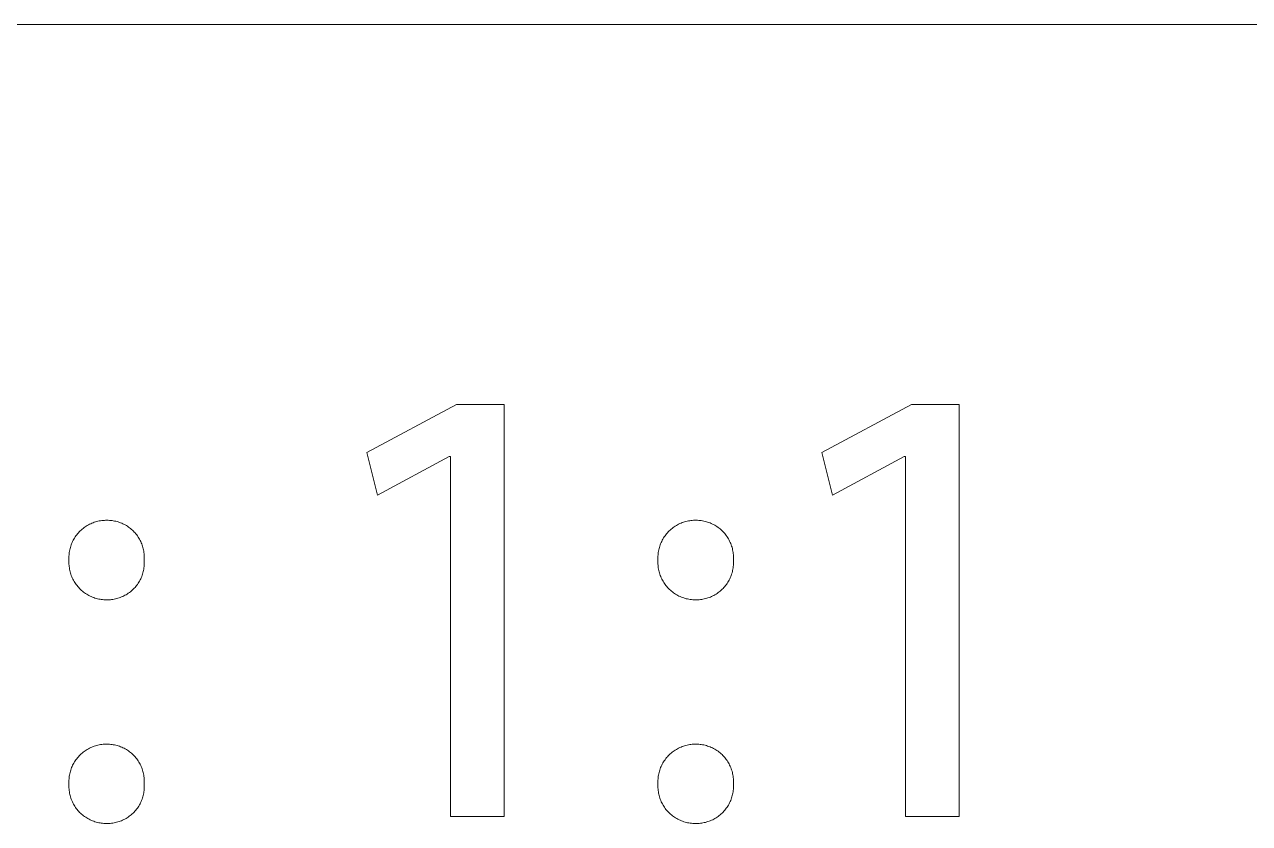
# Model space of a CAD drawing. Header units: millimetres. Extents: x 1422 to 6060, y -58 to 3182.
# Drawn here: x 5777 to 5866.8, y 142.8 to 201.3 of the extents above; entities that cross this region are included whole.
import ezdxf

# ---------------------------------------------------------------- set-up
doc = ezdxf.new("R2010")
doc.units = ezdxf.units.MM
doc.header["$MEASUREMENT"] = 0
doc.layers.add('Domyślny', color=7, linetype='Continuous', true_color=0x000000)

msp = doc.modelspace()

# ---------------------------------------------------------------- linework, layer by layer
at = {"layer": 'Domyślny', "color": 18, "lineweight": 15, "true_color": 0x000000}
for p, q in [((4307.174, 201.315), (6059.729, 201.315)), ((5802.053, 169.969), (5808.631, 173.49)), ((5808.631, 173.49), (5812.122, 173.49)), ((5812.122, 173.49), (5812.122, 143.315)), ((5835.413, 169.969), (5841.991, 173.49)), ((5841.991, 173.49), (5845.481, 173.49)), ((5845.481, 173.49), (5845.481, 143.315)), ((5802.84, 166.834), (5802.053, 169.969)), ((5836.2, 166.834), (5835.413, 169.969)), ((5808.091, 169.676), (5802.84, 166.834)), ((5808.184, 169.676), (5808.091, 169.676)), ((5808.184, 143.315), (5808.184, 169.676)), ((5841.451, 169.676), (5836.2, 166.834)), ((5841.543, 169.676), (5841.451, 169.676)), ((5841.543, 143.315), (5841.543, 169.676)), ((5781.109, 164.284), (5781.179, 164.346)), ((5781.179, 164.346), (5781.252, 164.406)), ((5781.252, 164.406), (5781.327, 164.464)), ((5781.327, 164.464), (5781.404, 164.519)), ((5781.404, 164.519), (5781.482, 164.571)), ((5781.482, 164.571), (5781.563, 164.62)), ((5781.563, 164.62), (5781.645, 164.667)), ((5781.645, 164.667), (5781.728, 164.711)), ((5781.728, 164.711), (5781.813, 164.751)), ((5781.813, 164.751), (5781.9, 164.789)), ((5781.9, 164.789), (5781.988, 164.824)), ((5781.988, 164.824), (5782.076, 164.856)), ((5782.076, 164.856), (5782.166, 164.885)), ((5782.166, 164.885), (5782.257, 164.911)), ((5782.257, 164.911), (5782.349, 164.933)), ((5782.349, 164.933), (5782.441, 164.953)), ((5782.441, 164.953), (5782.534, 164.969)), ((5782.534, 164.969), (5782.627, 164.982)), ((5782.627, 164.982), (5782.721, 164.992)), ((5782.721, 164.992), (5782.815, 164.998)), ((5782.815, 164.998), (5782.91, 165.001)), ((5782.91, 165.001), (5783.004, 165.001)), ((5783.004, 165.001), (5783.098, 165)), ((5783.098, 165), (5783.191, 164.996)), ((5783.191, 164.996), (5783.284, 164.989)), ((5783.284, 164.989), (5783.377, 164.978)), ((5783.377, 164.978), (5783.47, 164.965)), ((5783.47, 164.965), (5783.562, 164.948)), ((5783.562, 164.948), (5783.653, 164.928)), ((5783.653, 164.928), (5783.744, 164.904)), ((5783.744, 164.904), (5783.834, 164.878)), ((5783.834, 164.878), (5783.923, 164.849)), ((5783.923, 164.849), (5784.01, 164.816)), ((5784.01, 164.816), (5784.097, 164.781)), ((5784.097, 164.781), (5784.182, 164.742)), ((5784.182, 164.742), (5784.266, 164.701)), ((5784.266, 164.701), (5784.349, 164.657)), ((5784.349, 164.657), (5784.43, 164.61)), ((5784.43, 164.61), (5784.509, 164.56)), ((5784.509, 164.56), (5784.586, 164.508)), ((5784.586, 164.508), (5784.662, 164.453)), ((5784.662, 164.453), (5784.736, 164.395)), ((5784.736, 164.395), (5784.808, 164.335)), ((5784.808, 164.335), (5784.877, 164.273)), ((5824.293, 164.288), (5824.364, 164.351)), ((5824.364, 164.351), (5824.437, 164.411)), ((5824.437, 164.411), (5824.512, 164.468)), ((5824.512, 164.468), (5824.589, 164.523)), ((5824.589, 164.523), (5824.668, 164.575)), ((5824.668, 164.575), (5824.749, 164.624)), ((5824.749, 164.624), (5824.832, 164.671)), ((5824.832, 164.671), (5824.916, 164.715)), ((5824.916, 164.715), (5825.001, 164.755)), ((5825.001, 164.755), (5825.088, 164.793)), ((5825.088, 164.793), (5825.176, 164.828)), ((5825.176, 164.828), (5825.265, 164.859)), ((5825.265, 164.859), (5825.355, 164.888)), ((5825.355, 164.888), (5825.447, 164.913)), ((5825.447, 164.913), (5825.539, 164.936)), ((5825.539, 164.936), (5825.631, 164.955)), ((5825.631, 164.955), (5825.725, 164.971)), ((5825.725, 164.971), (5825.818, 164.983)), ((5825.818, 164.983), (5825.913, 164.993)), ((5825.913, 164.993), (5826.007, 164.999)), ((5826.007, 164.999), (5826.102, 165.002)), ((5826.102, 165.002), (5826.196, 165.001)), ((5826.196, 165.001), (5826.292, 165)), ((5826.292, 165), (5826.387, 164.995)), ((5826.387, 164.995), (5826.482, 164.987)), ((5826.482, 164.987), (5826.577, 164.975)), ((5826.577, 164.975), (5826.671, 164.96)), ((5826.671, 164.96), (5826.764, 164.942)), ((5826.764, 164.942), (5826.857, 164.921)), ((5826.857, 164.921), (5826.949, 164.896)), ((5826.949, 164.896), (5827.041, 164.868)), ((5827.041, 164.868), (5827.131, 164.837)), ((5827.131, 164.837), (5827.22, 164.803)), ((5827.22, 164.803), (5827.308, 164.766)), ((5827.308, 164.766), (5827.394, 164.726)), ((5827.394, 164.726), (5827.479, 164.683)), ((5827.479, 164.683), (5827.563, 164.637)), ((5827.563, 164.637), (5827.645, 164.588)), ((5827.645, 164.588), (5827.725, 164.536)), ((5827.725, 164.536), (5827.803, 164.481)), ((5827.803, 164.481), (5827.879, 164.424)), ((5827.879, 164.424), (5827.953, 164.364)), ((5827.953, 164.364), (5828.026, 164.302)), ((5780.453, 163.371), (5780.492, 163.456)), ((5780.492, 163.456), (5780.535, 163.541)), ((5780.535, 163.541), (5780.58, 163.623)), ((5780.58, 163.623), (5780.628, 163.704)), ((5780.628, 163.704), (5780.68, 163.784)), ((5780.68, 163.784), (5780.733, 163.861)), ((5780.733, 163.861), (5780.79, 163.937)), ((5780.79, 163.937), (5780.849, 164.011)), ((5780.849, 164.011), (5780.91, 164.082)), ((5780.91, 164.082), (5780.974, 164.152)), ((5780.974, 164.152), (5781.04, 164.219)), ((5781.04, 164.219), (5781.109, 164.284)), ((5784.877, 164.273), (5784.945, 164.208)), ((5784.945, 164.208), (5785.01, 164.14)), ((5785.01, 164.14), (5785.072, 164.071)), ((5785.072, 164.071), (5785.133, 164)), ((5785.133, 164), (5785.191, 163.926)), ((5785.191, 163.926), (5785.246, 163.851)), ((5785.246, 163.851), (5785.299, 163.773)), ((5785.299, 163.773), (5785.349, 163.694)), ((5785.349, 163.694), (5785.396, 163.613)), ((5785.396, 163.613), (5785.44, 163.531)), ((5785.44, 163.531), (5785.482, 163.447)), ((5785.482, 163.447), (5785.52, 163.362)), ((5823.632, 163.374), (5823.672, 163.46)), ((5823.672, 163.46), (5823.715, 163.545)), ((5823.715, 163.545), (5823.761, 163.627)), ((5823.761, 163.627), (5823.809, 163.709)), ((5823.809, 163.709), (5823.861, 163.788)), ((5823.861, 163.788), (5823.915, 163.866)), ((5823.915, 163.866), (5823.972, 163.942)), ((5823.972, 163.942), (5824.031, 164.015)), ((5824.031, 164.015), (5824.093, 164.087)), ((5824.093, 164.087), (5824.157, 164.156)), ((5824.157, 164.156), (5824.224, 164.224)), ((5824.224, 164.224), (5824.293, 164.288)), ((5828.026, 164.302), (5828.095, 164.237)), ((5828.095, 164.237), (5828.163, 164.169)), ((5828.163, 164.169), (5828.228, 164.1)), ((5828.228, 164.1), (5828.291, 164.028)), ((5828.291, 164.028), (5828.351, 163.954)), ((5828.351, 163.954), (5828.409, 163.878)), ((5828.409, 163.878), (5828.464, 163.8)), ((5828.464, 163.8), (5828.516, 163.72)), ((5828.516, 163.72), (5828.565, 163.638)), ((5828.565, 163.638), (5828.612, 163.555)), ((5828.612, 163.555), (5828.655, 163.47)), ((5828.655, 163.47), (5828.696, 163.384)), ((5780.225, 162.46), (5780.234, 162.554)), ((5780.234, 162.554), (5780.245, 162.647)), ((5780.245, 162.647), (5780.26, 162.741)), ((5780.26, 162.741), (5780.278, 162.833)), ((5780.278, 162.833), (5780.3, 162.925)), ((5780.3, 162.925), (5780.324, 163.016)), ((5780.324, 163.016), (5780.352, 163.107)), ((5780.352, 163.107), (5780.382, 163.196)), ((5780.382, 163.196), (5780.416, 163.284)), ((5780.416, 163.284), (5780.453, 163.371)), ((5785.52, 163.362), (5785.556, 163.275)), ((5785.556, 163.275), (5785.589, 163.188)), ((5785.589, 163.188), (5785.619, 163.099)), ((5785.619, 163.099), (5785.645, 163.009)), ((5785.645, 163.009), (5785.669, 162.919)), ((5785.669, 162.919), (5785.689, 162.827)), ((5785.689, 162.827), (5785.706, 162.735)), ((5785.706, 162.735), (5785.72, 162.643)), ((5785.72, 162.643), (5785.731, 162.55)), ((5785.731, 162.55), (5785.739, 162.457)), ((5823.403, 162.461), (5823.411, 162.555)), ((5823.411, 162.555), (5823.423, 162.649)), ((5823.423, 162.649), (5823.438, 162.743)), ((5823.438, 162.743), (5823.457, 162.835)), ((5823.457, 162.835), (5823.478, 162.928)), ((5823.478, 162.928), (5823.503, 163.019)), ((5823.503, 163.019), (5823.53, 163.109)), ((5823.53, 163.109), (5823.561, 163.199)), ((5823.561, 163.199), (5823.595, 163.287)), ((5823.595, 163.287), (5823.632, 163.374)), ((5828.696, 163.384), (5828.733, 163.296)), ((5828.733, 163.296), (5828.768, 163.207)), ((5828.768, 163.207), (5828.799, 163.117)), ((5828.799, 163.117), (5828.827, 163.026)), ((5828.827, 163.026), (5828.852, 162.934)), ((5828.852, 162.934), (5828.874, 162.841)), ((5828.874, 162.841), (5828.892, 162.748)), ((5828.892, 162.748), (5828.908, 162.653)), ((5828.908, 162.653), (5828.92, 162.559)), ((5828.92, 162.559), (5828.928, 162.464)), ((5780.218, 162.271), (5780.22, 162.366)), ((5780.22, 162.177), (5780.218, 162.271)), ((5780.219, 161.892), (5780.22, 161.987)), ((5780.222, 161.797), (5780.219, 161.892)), ((5780.22, 162.366), (5780.225, 162.46)), ((5780.224, 162.083), (5780.22, 162.177)), ((5780.22, 161.987), (5780.224, 162.083)), ((5780.228, 161.701), (5780.222, 161.797)), ((5780.237, 161.607), (5780.228, 161.701)), ((5785.739, 161.707), (5785.731, 161.613)), ((5785.743, 162.176), (5785.737, 162.083)), ((5785.737, 162.083), (5785.743, 161.989)), ((5785.739, 162.457), (5785.743, 162.363)), ((5785.743, 161.801), (5785.739, 161.707)), ((5785.743, 162.363), (5785.745, 162.27)), ((5785.745, 162.27), (5785.743, 162.176)), ((5785.743, 161.989), (5785.745, 161.895)), ((5785.745, 161.895), (5785.743, 161.801)), ((5823.395, 162.272), (5823.397, 162.366)), ((5823.397, 162.177), (5823.395, 162.272)), ((5823.396, 161.893), (5823.397, 161.988)), ((5823.398, 161.798), (5823.396, 161.893)), ((5823.397, 162.366), (5823.403, 162.461)), ((5823.401, 162.083), (5823.397, 162.177)), ((5823.397, 161.988), (5823.401, 162.083)), ((5823.404, 161.703), (5823.398, 161.798)), ((5823.413, 161.608), (5823.404, 161.703)), ((5828.928, 161.705), (5828.919, 161.611)), ((5828.928, 162.464), (5828.934, 162.369)), ((5828.933, 161.799), (5828.928, 161.705)), ((5828.934, 162.178), (5828.93, 162.083)), ((5828.93, 162.083), (5828.934, 161.988)), ((5828.935, 161.894), (5828.933, 161.799)), ((5828.934, 162.369), (5828.936, 162.273)), ((5828.936, 162.273), (5828.934, 162.178)), ((5828.934, 161.988), (5828.935, 161.894)), ((5780.249, 161.512), (5780.237, 161.607)), ((5780.265, 161.418), (5780.249, 161.512)), ((5780.284, 161.324), (5780.265, 161.418)), ((5780.306, 161.232), (5780.284, 161.324)), ((5780.331, 161.14), (5780.306, 161.232)), ((5780.36, 161.049), (5780.331, 161.14)), ((5780.392, 160.959), (5780.36, 161.049)), ((5780.427, 160.87), (5780.392, 160.959)), ((5780.465, 160.783), (5780.427, 160.87)), ((5780.506, 160.696), (5780.465, 160.783)), ((5785.517, 160.797), (5785.478, 160.712)), ((5785.554, 160.884), (5785.517, 160.797)), ((5785.587, 160.972), (5785.554, 160.884)), ((5785.617, 161.061), (5785.587, 160.972)), ((5785.644, 161.151), (5785.617, 161.061)), ((5785.668, 161.242), (5785.644, 161.151)), ((5785.688, 161.334), (5785.668, 161.242)), ((5785.706, 161.427), (5785.688, 161.334)), ((5785.72, 161.52), (5785.706, 161.427)), ((5785.731, 161.613), (5785.72, 161.52)), ((5823.425, 161.514), (5823.413, 161.608)), ((5823.441, 161.42), (5823.425, 161.514)), ((5823.459, 161.327), (5823.441, 161.42)), ((5823.481, 161.234), (5823.459, 161.327)), ((5823.506, 161.142), (5823.481, 161.234)), ((5823.535, 161.052), (5823.506, 161.142)), ((5823.566, 160.962), (5823.535, 161.052)), ((5823.601, 160.873), (5823.566, 160.962)), ((5823.639, 160.786), (5823.601, 160.873)), ((5823.679, 160.7), (5823.639, 160.786)), ((5828.698, 160.794), (5828.658, 160.708)), ((5828.735, 160.881), (5828.698, 160.794)), ((5828.769, 160.969), (5828.735, 160.881)), ((5828.8, 161.058), (5828.769, 160.969)), ((5828.828, 161.148), (5828.8, 161.058)), ((5828.852, 161.239), (5828.828, 161.148)), ((5828.874, 161.331), (5828.852, 161.239)), ((5828.892, 161.424), (5828.874, 161.331)), ((5828.907, 161.517), (5828.892, 161.424)), ((5828.919, 161.611), (5828.907, 161.517)), ((5780.55, 160.612), (5780.506, 160.696)), ((5780.597, 160.529), (5780.55, 160.612)), ((5780.646, 160.447), (5780.597, 160.529)), ((5780.699, 160.368), (5780.646, 160.447)), ((5780.754, 160.29), (5780.699, 160.368)), ((5780.812, 160.214), (5780.754, 160.29)), ((5780.873, 160.141), (5780.812, 160.214)), ((5780.936, 160.069), (5780.873, 160.141)), ((5781.002, 160), (5780.936, 160.069)), ((5781.069, 159.933), (5781.002, 160)), ((5781.14, 159.869), (5781.069, 159.933)), ((5781.212, 159.806), (5781.14, 159.869)), ((5784.865, 159.886), (5784.794, 159.824)), ((5784.933, 159.951), (5784.865, 159.886)), ((5784.999, 160.018), (5784.933, 159.951)), ((5785.063, 160.087), (5784.999, 160.018)), ((5785.124, 160.159), (5785.063, 160.087)), ((5785.183, 160.232), (5785.124, 160.159)), ((5785.239, 160.308), (5785.183, 160.232)), ((5785.292, 160.385), (5785.239, 160.308)), ((5785.343, 160.464), (5785.292, 160.385)), ((5785.391, 160.545), (5785.343, 160.464)), ((5785.436, 160.628), (5785.391, 160.545)), ((5785.478, 160.712), (5785.436, 160.628)), ((5823.723, 160.616), (5823.679, 160.7)), ((5823.77, 160.533), (5823.723, 160.616)), ((5823.819, 160.452), (5823.77, 160.533)), ((5823.871, 160.372), (5823.819, 160.452)), ((5823.926, 160.295), (5823.871, 160.372)), ((5823.984, 160.219), (5823.926, 160.295)), ((5824.044, 160.145), (5823.984, 160.219)), ((5824.107, 160.074), (5824.044, 160.145)), ((5824.172, 160.005), (5824.107, 160.074)), ((5824.239, 159.938), (5824.172, 160.005)), ((5824.309, 159.873), (5824.239, 159.938)), ((5824.381, 159.811), (5824.309, 159.873)), ((5828.037, 159.883), (5827.966, 159.821)), ((5828.106, 159.948), (5828.037, 159.883)), ((5828.172, 160.015), (5828.106, 159.948)), ((5828.237, 160.084), (5828.172, 160.015)), ((5828.299, 160.155), (5828.237, 160.084)), ((5828.358, 160.229), (5828.299, 160.155)), ((5828.415, 160.304), (5828.358, 160.229)), ((5828.469, 160.381), (5828.415, 160.304)), ((5828.52, 160.461), (5828.469, 160.381)), ((5828.569, 160.542), (5828.52, 160.461)), ((5828.615, 160.624), (5828.569, 160.542)), ((5828.658, 160.708), (5828.615, 160.624)), ((5781.287, 159.747), (5781.212, 159.806)), ((5781.363, 159.69), (5781.287, 159.747)), ((5781.442, 159.636), (5781.363, 159.69)), ((5781.522, 159.585), (5781.442, 159.636)), ((5781.604, 159.536), (5781.522, 159.585)), ((5781.688, 159.491), (5781.604, 159.536)), ((5781.773, 159.448), (5781.688, 159.491)), ((5781.86, 159.408), (5781.773, 159.448)), ((5781.948, 159.371), (5781.86, 159.408)), ((5782.037, 159.338), (5781.948, 159.371)), ((5782.128, 159.307), (5782.037, 159.338)), ((5782.219, 159.28), (5782.128, 159.307)), ((5782.311, 159.256), (5782.219, 159.28)), ((5782.405, 159.235), (5782.311, 159.256)), ((5782.498, 159.218), (5782.405, 159.235)), ((5782.593, 159.203), (5782.498, 159.218)), ((5782.687, 159.192), (5782.593, 159.203)), ((5782.782, 159.185), (5782.687, 159.192)), ((5782.878, 159.18), (5782.782, 159.185)), ((5782.973, 159.179), (5782.878, 159.18)), ((5783.067, 159.179), (5782.973, 159.179)), ((5783.161, 159.181), (5783.067, 159.179)), ((5783.255, 159.187), (5783.161, 159.181)), ((5783.349, 159.196), (5783.255, 159.187)), ((5783.442, 159.209), (5783.349, 159.196)), ((5783.535, 159.224), (5783.442, 159.209)), ((5783.627, 159.243), (5783.535, 159.224)), ((5783.718, 159.265), (5783.627, 159.243)), ((5783.809, 159.29), (5783.718, 159.265)), ((5783.899, 159.318), (5783.809, 159.29)), ((5783.987, 159.35), (5783.899, 159.318)), ((5784.075, 159.384), (5783.987, 159.35)), ((5784.161, 159.422), (5784.075, 159.384)), ((5784.246, 159.462), (5784.161, 159.422)), ((5784.329, 159.506), (5784.246, 159.462)), ((5784.411, 159.552), (5784.329, 159.506)), ((5784.492, 159.601), (5784.411, 159.552)), ((5784.57, 159.653), (5784.492, 159.601)), ((5784.647, 159.707), (5784.57, 159.653)), ((5784.721, 159.765), (5784.647, 159.707)), ((5784.794, 159.824), (5784.721, 159.765)), ((5824.455, 159.752), (5824.381, 159.811)), ((5824.532, 159.695), (5824.455, 159.752)), ((5824.61, 159.641), (5824.532, 159.695)), ((5824.69, 159.589), (5824.61, 159.641)), ((5824.771, 159.54), (5824.69, 159.589)), ((5824.855, 159.495), (5824.771, 159.54)), ((5824.939, 159.452), (5824.855, 159.495)), ((5825.026, 159.412), (5824.939, 159.452)), ((5825.113, 159.375), (5825.026, 159.412)), ((5825.202, 159.341), (5825.113, 159.375)), ((5825.292, 159.311), (5825.202, 159.341)), ((5825.383, 159.283), (5825.292, 159.311)), ((5825.475, 159.259), (5825.383, 159.283)), ((5825.568, 159.238), (5825.475, 159.259)), ((5825.661, 159.22), (5825.568, 159.238)), ((5825.755, 159.205), (5825.661, 159.22)), ((5825.85, 159.194), (5825.755, 159.205)), ((5825.944, 159.186), (5825.85, 159.194)), ((5826.039, 159.181), (5825.944, 159.186)), ((5826.134, 159.179), (5826.039, 159.181)), ((5826.229, 159.179), (5826.134, 159.179)), ((5826.323, 159.181), (5826.229, 159.179)), ((5826.418, 159.187), (5826.323, 159.181)), ((5826.512, 159.196), (5826.418, 159.187)), ((5826.605, 159.208), (5826.512, 159.196)), ((5826.699, 159.223), (5826.605, 159.208)), ((5826.791, 159.242), (5826.699, 159.223)), ((5826.883, 159.264), (5826.791, 159.242)), ((5826.974, 159.289), (5826.883, 159.264)), ((5827.064, 159.317), (5826.974, 159.289)), ((5827.153, 159.348), (5827.064, 159.317)), ((5827.241, 159.382), (5827.153, 159.348)), ((5827.328, 159.42), (5827.241, 159.382)), ((5827.414, 159.46), (5827.328, 159.42)), ((5827.498, 159.503), (5827.414, 159.46)), ((5827.58, 159.549), (5827.498, 159.503)), ((5827.661, 159.598), (5827.58, 159.549)), ((5827.74, 159.65), (5827.661, 159.598)), ((5827.817, 159.704), (5827.74, 159.65)), ((5827.892, 159.761), (5827.817, 159.704)), ((5827.966, 159.821), (5827.892, 159.761)), ((5781.482, 148.17), (5781.563, 148.22)), ((5781.563, 148.22), (5781.645, 148.266)), ((5781.645, 148.266), (5781.728, 148.31)), ((5781.728, 148.31), (5781.813, 148.351)), ((5781.813, 148.351), (5781.9, 148.389)), ((5781.9, 148.389), (5781.988, 148.424)), ((5781.988, 148.424), (5782.076, 148.456)), ((5782.076, 148.456), (5782.166, 148.485)), ((5782.166, 148.485), (5782.257, 148.51)), ((5782.257, 148.51), (5782.349, 148.533)), ((5782.349, 148.533), (5782.441, 148.552)), ((5782.441, 148.552), (5782.534, 148.568)), ((5782.534, 148.568), (5782.627, 148.581)), ((5782.627, 148.581), (5782.721, 148.591)), ((5782.721, 148.591), (5782.815, 148.598)), ((5782.815, 148.598), (5782.91, 148.601)), ((5782.91, 148.601), (5783.004, 148.601)), ((5783.004, 148.601), (5783.098, 148.6)), ((5783.098, 148.6), (5783.191, 148.596)), ((5783.191, 148.596), (5783.284, 148.589)), ((5783.284, 148.589), (5783.377, 148.578)), ((5783.377, 148.578), (5783.47, 148.564)), ((5783.47, 148.564), (5783.562, 148.547)), ((5783.562, 148.547), (5783.653, 148.527)), ((5783.653, 148.527), (5783.744, 148.504)), ((5783.744, 148.504), (5783.834, 148.478)), ((5783.834, 148.478), (5783.923, 148.448)), ((5783.923, 148.448), (5784.01, 148.416)), ((5784.01, 148.416), (5784.097, 148.38)), ((5784.097, 148.38), (5784.182, 148.342)), ((5784.182, 148.342), (5784.266, 148.301)), ((5784.266, 148.301), (5784.349, 148.257)), ((5784.349, 148.257), (5784.43, 148.21)), ((5784.43, 148.21), (5784.509, 148.16)), ((5824.589, 148.123), (5824.668, 148.175)), ((5824.668, 148.175), (5824.749, 148.224)), ((5824.749, 148.224), (5824.832, 148.271)), ((5824.832, 148.271), (5824.916, 148.314)), ((5824.916, 148.314), (5825.001, 148.355)), ((5825.001, 148.355), (5825.088, 148.393)), ((5825.088, 148.393), (5825.176, 148.427)), ((5825.176, 148.427), (5825.265, 148.459)), ((5825.265, 148.459), (5825.355, 148.488)), ((5825.355, 148.488), (5825.447, 148.513)), ((5825.447, 148.513), (5825.539, 148.535)), ((5825.539, 148.535), (5825.631, 148.554)), ((5825.631, 148.554), (5825.725, 148.57)), ((5825.725, 148.57), (5825.818, 148.583)), ((5825.818, 148.583), (5825.913, 148.592)), ((5825.913, 148.592), (5826.007, 148.599)), ((5826.007, 148.599), (5826.102, 148.601)), ((5826.102, 148.601), (5826.196, 148.601)), ((5826.196, 148.601), (5826.292, 148.599)), ((5826.292, 148.599), (5826.387, 148.594)), ((5826.387, 148.594), (5826.482, 148.586)), ((5826.482, 148.586), (5826.577, 148.575)), ((5826.577, 148.575), (5826.671, 148.56)), ((5826.671, 148.56), (5826.764, 148.542)), ((5826.764, 148.542), (5826.857, 148.52)), ((5826.857, 148.52), (5826.949, 148.496)), ((5826.949, 148.496), (5827.041, 148.468)), ((5827.041, 148.468), (5827.131, 148.437)), ((5827.131, 148.437), (5827.22, 148.403)), ((5827.22, 148.403), (5827.308, 148.366)), ((5827.308, 148.366), (5827.394, 148.325)), ((5827.394, 148.325), (5827.479, 148.282)), ((5827.479, 148.282), (5827.563, 148.236)), ((5827.563, 148.236), (5827.645, 148.187)), ((5827.645, 148.187), (5827.725, 148.135)), ((5780.58, 147.223), (5780.628, 147.304)), ((5780.628, 147.304), (5780.68, 147.383)), ((5780.68, 147.383), (5780.733, 147.461)), ((5780.733, 147.461), (5780.79, 147.537)), ((5780.79, 147.537), (5780.849, 147.61)), ((5780.849, 147.61), (5780.91, 147.682)), ((5780.91, 147.682), (5780.974, 147.751)), ((5780.974, 147.751), (5781.04, 147.819)), ((5781.04, 147.819), (5781.109, 147.883)), ((5781.109, 147.883), (5781.179, 147.946)), ((5781.179, 147.946), (5781.252, 148.006)), ((5781.252, 148.006), (5781.327, 148.063)), ((5781.327, 148.063), (5781.404, 148.118)), ((5781.404, 148.118), (5781.482, 148.17)), ((5784.509, 148.16), (5784.586, 148.108)), ((5784.586, 148.108), (5784.662, 148.052)), ((5784.662, 148.052), (5784.736, 147.995)), ((5784.736, 147.995), (5784.808, 147.935)), ((5784.808, 147.935), (5784.877, 147.872)), ((5784.877, 147.872), (5784.945, 147.807)), ((5784.945, 147.807), (5785.01, 147.74)), ((5785.01, 147.74), (5785.072, 147.671)), ((5785.072, 147.671), (5785.133, 147.599)), ((5785.133, 147.599), (5785.191, 147.526)), ((5785.191, 147.526), (5785.246, 147.45)), ((5785.246, 147.45), (5785.299, 147.373)), ((5785.299, 147.373), (5785.349, 147.294)), ((5785.349, 147.294), (5785.396, 147.213)), ((5823.761, 147.227), (5823.809, 147.308)), ((5823.809, 147.308), (5823.861, 147.388)), ((5823.861, 147.388), (5823.915, 147.465)), ((5823.915, 147.465), (5823.972, 147.541)), ((5823.972, 147.541), (5824.031, 147.615)), ((5824.031, 147.615), (5824.093, 147.687)), ((5824.093, 147.687), (5824.157, 147.756)), ((5824.157, 147.756), (5824.224, 147.823)), ((5824.224, 147.823), (5824.293, 147.888)), ((5824.293, 147.888), (5824.364, 147.951)), ((5824.364, 147.951), (5824.437, 148.011)), ((5824.437, 148.011), (5824.512, 148.068)), ((5824.512, 148.068), (5824.589, 148.123)), ((5827.725, 148.135), (5827.803, 148.081)), ((5827.803, 148.081), (5827.879, 148.023)), ((5827.879, 148.023), (5827.953, 147.964)), ((5827.953, 147.964), (5828.026, 147.901)), ((5828.026, 147.901), (5828.095, 147.836)), ((5828.095, 147.836), (5828.163, 147.769)), ((5828.163, 147.769), (5828.228, 147.699)), ((5828.228, 147.699), (5828.291, 147.627)), ((5828.291, 147.627), (5828.351, 147.554)), ((5828.351, 147.554), (5828.409, 147.477)), ((5828.409, 147.477), (5828.464, 147.399)), ((5828.464, 147.399), (5828.516, 147.32)), ((5828.516, 147.32), (5828.565, 147.238)), ((5780.26, 146.34), (5780.278, 146.433)), ((5780.278, 146.433), (5780.3, 146.525)), ((5780.3, 146.525), (5780.324, 146.616)), ((5780.324, 146.616), (5780.352, 146.706)), ((5780.352, 146.706), (5780.382, 146.795)), ((5780.382, 146.795), (5780.416, 146.884)), ((5780.416, 146.884), (5780.453, 146.97)), ((5780.453, 146.97), (5780.492, 147.056)), ((5780.492, 147.056), (5780.535, 147.14)), ((5780.535, 147.14), (5780.58, 147.223)), ((5785.396, 147.213), (5785.44, 147.131)), ((5785.44, 147.131), (5785.482, 147.047)), ((5785.482, 147.047), (5785.52, 146.962)), ((5785.52, 146.962), (5785.556, 146.875)), ((5785.556, 146.875), (5785.589, 146.787)), ((5785.589, 146.787), (5785.619, 146.699)), ((5785.619, 146.699), (5785.645, 146.609)), ((5785.645, 146.609), (5785.669, 146.518)), ((5785.669, 146.518), (5785.689, 146.427)), ((5785.689, 146.427), (5785.706, 146.335)), ((5823.438, 146.342), (5823.457, 146.435)), ((5823.457, 146.435), (5823.478, 146.527)), ((5823.478, 146.527), (5823.503, 146.619)), ((5823.503, 146.619), (5823.53, 146.709)), ((5823.53, 146.709), (5823.561, 146.799)), ((5823.561, 146.799), (5823.595, 146.887)), ((5823.595, 146.887), (5823.632, 146.974)), ((5823.632, 146.974), (5823.672, 147.06)), ((5823.672, 147.06), (5823.715, 147.144)), ((5823.715, 147.144), (5823.761, 147.227)), ((5828.565, 147.238), (5828.612, 147.155)), ((5828.612, 147.155), (5828.655, 147.07)), ((5828.655, 147.07), (5828.696, 146.984)), ((5828.696, 146.984), (5828.733, 146.896)), ((5828.733, 146.896), (5828.768, 146.807)), ((5828.768, 146.807), (5828.799, 146.717)), ((5828.799, 146.717), (5828.827, 146.626)), ((5828.827, 146.626), (5828.852, 146.534)), ((5828.852, 146.534), (5828.874, 146.441)), ((5828.874, 146.441), (5828.892, 146.347)), ((5780.218, 145.871), (5780.22, 145.965)), ((5780.22, 145.777), (5780.218, 145.871)), ((5780.22, 145.965), (5780.225, 146.059)), ((5780.224, 145.682), (5780.22, 145.777)), ((5780.22, 145.587), (5780.224, 145.682)), ((5780.22, 145.492), (5780.22, 145.587)), ((5780.223, 145.397), (5780.22, 145.492)), ((5780.225, 146.059), (5780.234, 146.153)), ((5780.234, 146.153), (5780.245, 146.247)), ((5780.245, 146.247), (5780.26, 146.34)), ((5785.706, 146.335), (5785.72, 146.243)), ((5785.72, 146.243), (5785.731, 146.15)), ((5785.731, 146.15), (5785.739, 146.056)), ((5785.743, 145.776), (5785.737, 145.682)), ((5785.737, 145.682), (5785.742, 145.589)), ((5785.739, 146.056), (5785.743, 145.963)), ((5785.742, 145.589), (5785.744, 145.495)), ((5785.744, 145.495), (5785.742, 145.401)), ((5785.743, 145.963), (5785.745, 145.869)), ((5785.745, 145.869), (5785.743, 145.776)), ((5823.395, 145.871), (5823.397, 145.966)), ((5823.397, 145.777), (5823.395, 145.871)), ((5823.397, 145.966), (5823.403, 146.061)), ((5823.401, 145.682), (5823.397, 145.777)), ((5823.397, 145.588), (5823.401, 145.682)), ((5823.397, 145.493), (5823.397, 145.588)), ((5823.399, 145.398), (5823.397, 145.493)), ((5823.403, 146.061), (5823.411, 146.155)), ((5823.411, 146.155), (5823.423, 146.249)), ((5823.423, 146.249), (5823.438, 146.342)), ((5828.892, 146.347), (5828.908, 146.253)), ((5828.908, 146.253), (5828.92, 146.158)), ((5828.92, 146.158), (5828.928, 146.063)), ((5828.928, 146.063), (5828.934, 145.968)), ((5828.934, 145.778), (5828.93, 145.682)), ((5828.93, 145.682), (5828.934, 145.588)), ((5828.934, 145.494), (5828.932, 145.4)), ((5828.934, 145.968), (5828.936, 145.873)), ((5828.936, 145.873), (5828.934, 145.778)), ((5828.934, 145.588), (5828.934, 145.494)), ((5780.229, 145.302), (5780.223, 145.397)), ((5780.238, 145.208), (5780.229, 145.302)), ((5780.251, 145.113), (5780.238, 145.208)), ((5780.267, 145.02), (5780.251, 145.113)), ((5780.286, 144.927), (5780.267, 145.02)), ((5780.309, 144.834), (5780.286, 144.927)), ((5780.335, 144.743), (5780.309, 144.834)), ((5780.363, 144.652), (5780.335, 144.743)), ((5780.395, 144.563), (5780.363, 144.652)), ((5785.614, 144.665), (5785.583, 144.576)), ((5785.641, 144.754), (5785.614, 144.665)), ((5785.665, 144.845), (5785.641, 144.754)), ((5785.686, 144.936), (5785.665, 144.845)), ((5785.704, 145.028), (5785.686, 144.936)), ((5785.718, 145.121), (5785.704, 145.028)), ((5785.729, 145.214), (5785.718, 145.121)), ((5785.738, 145.308), (5785.729, 145.214)), ((5785.742, 145.401), (5785.738, 145.308)), ((5823.405, 145.303), (5823.399, 145.398)), ((5823.415, 145.209), (5823.405, 145.303)), ((5823.427, 145.115), (5823.415, 145.209)), ((5823.443, 145.022), (5823.427, 145.115)), ((5823.462, 144.929), (5823.443, 145.022)), ((5823.484, 144.837), (5823.462, 144.929)), ((5823.51, 144.745), (5823.484, 144.837)), ((5823.538, 144.655), (5823.51, 144.745)), ((5823.57, 144.566), (5823.538, 144.655)), ((5828.797, 144.661), (5828.765, 144.573)), ((5828.825, 144.751), (5828.797, 144.661)), ((5828.849, 144.842), (5828.825, 144.751)), ((5828.871, 144.934), (5828.849, 144.842)), ((5828.89, 145.026), (5828.871, 144.934)), ((5828.905, 145.119), (5828.89, 145.026)), ((5828.917, 145.212), (5828.905, 145.119)), ((5828.926, 145.306), (5828.917, 145.212)), ((5828.932, 145.4), (5828.926, 145.306)), ((5780.43, 144.474), (5780.395, 144.563)), ((5780.469, 144.387), (5780.43, 144.474)), ((5780.51, 144.301), (5780.469, 144.387)), ((5780.554, 144.217), (5780.51, 144.301)), ((5780.601, 144.135), (5780.554, 144.217)), ((5780.651, 144.054), (5780.601, 144.135)), ((5780.703, 143.974), (5780.651, 144.054)), ((5780.759, 143.897), (5780.703, 143.974)), ((5780.817, 143.822), (5780.759, 143.897)), ((5780.877, 143.749), (5780.817, 143.822)), ((5780.94, 143.677), (5780.877, 143.749)), ((5785.058, 143.695), (5784.994, 143.627)), ((5785.119, 143.766), (5785.058, 143.695)), ((5785.178, 143.84), (5785.119, 143.766)), ((5785.234, 143.915), (5785.178, 143.84)), ((5785.288, 143.992), (5785.234, 143.915)), ((5785.338, 144.07), (5785.288, 143.992)), ((5785.386, 144.151), (5785.338, 144.07)), ((5785.432, 144.233), (5785.386, 144.151)), ((5785.474, 144.317), (5785.432, 144.233)), ((5785.513, 144.402), (5785.474, 144.317)), ((5785.55, 144.488), (5785.513, 144.402)), ((5785.583, 144.576), (5785.55, 144.488)), ((5823.605, 144.478), (5823.57, 144.566)), ((5823.643, 144.391), (5823.605, 144.478)), ((5823.683, 144.305), (5823.643, 144.391)), ((5823.727, 144.221), (5823.683, 144.305)), ((5823.774, 144.139), (5823.727, 144.221)), ((5823.823, 144.058), (5823.774, 144.139)), ((5823.876, 143.979), (5823.823, 144.058)), ((5823.931, 143.902), (5823.876, 143.979)), ((5823.988, 143.826), (5823.931, 143.902)), ((5824.048, 143.753), (5823.988, 143.826)), ((5824.111, 143.682), (5824.048, 143.753)), ((5824.176, 143.613), (5824.111, 143.682)), ((5828.232, 143.692), (5828.168, 143.623)), ((5828.294, 143.763), (5828.232, 143.692)), ((5828.353, 143.836), (5828.294, 143.763)), ((5828.41, 143.911), (5828.353, 143.836)), ((5828.464, 143.988), (5828.41, 143.911)), ((5828.516, 144.067), (5828.464, 143.988)), ((5828.565, 144.147), (5828.516, 144.067)), ((5828.611, 144.229), (5828.565, 144.147)), ((5828.654, 144.313), (5828.611, 144.229)), ((5828.694, 144.398), (5828.654, 144.313)), ((5828.731, 144.485), (5828.694, 144.398)), ((5828.765, 144.573), (5828.731, 144.485)), ((5781.006, 143.609), (5780.94, 143.677)), ((5781.074, 143.542), (5781.006, 143.609)), ((5781.144, 143.478), (5781.074, 143.542)), ((5781.216, 143.416), (5781.144, 143.478)), ((5781.291, 143.357), (5781.216, 143.416)), ((5781.367, 143.301), (5781.291, 143.357)), ((5781.446, 143.247), (5781.367, 143.301)), ((5781.526, 143.196), (5781.446, 143.247)), ((5781.608, 143.148), (5781.526, 143.196)), ((5781.692, 143.102), (5781.608, 143.148)), ((5781.777, 143.06), (5781.692, 143.102)), ((5781.863, 143.021), (5781.777, 143.06)), ((5781.951, 142.984), (5781.863, 143.021)), ((5782.04, 142.951), (5781.951, 142.984)), ((5782.13, 142.921), (5782.04, 142.951)), ((5782.221, 142.894), (5782.13, 142.921)), ((5782.313, 142.87), (5782.221, 142.894)), ((5782.406, 142.849), (5782.313, 142.87)), ((5782.5, 142.832), (5782.406, 142.849)), ((5782.594, 142.818), (5782.5, 142.832)), ((5782.688, 142.807), (5782.594, 142.818)), ((5782.783, 142.8), (5782.688, 142.807)), ((5782.878, 142.795), (5782.783, 142.8)), ((5782.973, 142.794), (5782.878, 142.795)), ((5783.067, 142.794), (5782.973, 142.794)), ((5783.161, 142.796), (5783.067, 142.794)), ((5783.254, 142.802), (5783.161, 142.796)), ((5783.347, 142.811), (5783.254, 142.802)), ((5783.44, 142.823), (5783.347, 142.811)), ((5783.533, 142.838), (5783.44, 142.823)), ((5783.625, 142.857), (5783.533, 142.838)), ((5783.716, 142.879), (5783.625, 142.857)), ((5783.806, 142.903), (5783.716, 142.879)), ((5783.896, 142.931), (5783.806, 142.903)), ((5783.984, 142.963), (5783.896, 142.931)), ((5784.072, 142.997), (5783.984, 142.963)), ((5784.158, 143.034), (5784.072, 142.997)), ((5784.243, 143.074), (5784.158, 143.034)), ((5784.326, 143.117), (5784.243, 143.074)), ((5784.408, 143.163), (5784.326, 143.117)), ((5784.488, 143.212), (5784.408, 143.163)), ((5784.566, 143.263), (5784.488, 143.212)), ((5784.642, 143.318), (5784.566, 143.263)), ((5784.717, 143.374), (5784.642, 143.318)), ((5784.79, 143.434), (5784.717, 143.374)), ((5784.86, 143.496), (5784.79, 143.434)), ((5784.928, 143.56), (5784.86, 143.496)), ((5784.994, 143.627), (5784.928, 143.56)), ((5812.122, 143.315), (5808.184, 143.315)), ((5824.244, 143.547), (5824.176, 143.613)), ((5824.314, 143.483), (5824.244, 143.547)), ((5824.386, 143.421), (5824.314, 143.483)), ((5824.46, 143.362), (5824.386, 143.421)), ((5824.536, 143.305), (5824.46, 143.362)), ((5824.614, 143.251), (5824.536, 143.305)), ((5824.693, 143.2), (5824.614, 143.251)), ((5824.775, 143.152), (5824.693, 143.2)), ((5824.858, 143.106), (5824.775, 143.152)), ((5824.943, 143.064), (5824.858, 143.106)), ((5825.029, 143.024), (5824.943, 143.064)), ((5825.116, 142.988), (5825.029, 143.024)), ((5825.205, 142.954), (5825.116, 142.988)), ((5825.295, 142.924), (5825.205, 142.954)), ((5825.386, 142.897), (5825.295, 142.924)), ((5825.477, 142.872), (5825.386, 142.897)), ((5825.57, 142.852), (5825.477, 142.872)), ((5825.663, 142.834), (5825.57, 142.852)), ((5825.756, 142.819), (5825.663, 142.834)), ((5825.851, 142.808), (5825.756, 142.819)), ((5825.945, 142.8), (5825.851, 142.808)), ((5826.04, 142.796), (5825.945, 142.8)), ((5826.134, 142.794), (5826.04, 142.796)), ((5826.229, 142.793), (5826.134, 142.794)), ((5826.323, 142.796), (5826.229, 142.793)), ((5826.417, 142.801), (5826.323, 142.796)), ((5826.51, 142.81), (5826.417, 142.801)), ((5826.604, 142.822), (5826.51, 142.81)), ((5826.697, 142.837), (5826.604, 142.822)), ((5826.789, 142.856), (5826.697, 142.837)), ((5826.881, 142.877), (5826.789, 142.856)), ((5826.972, 142.902), (5826.881, 142.877)), ((5827.062, 142.93), (5826.972, 142.902)), ((5827.151, 142.961), (5827.062, 142.93)), ((5827.238, 142.995), (5827.151, 142.961)), ((5827.325, 143.032), (5827.238, 142.995)), ((5827.41, 143.072), (5827.325, 143.032)), ((5827.494, 143.115), (5827.41, 143.072)), ((5827.576, 143.161), (5827.494, 143.115)), ((5827.657, 143.209), (5827.576, 143.161)), ((5827.736, 143.261), (5827.657, 143.209)), ((5827.813, 143.315), (5827.736, 143.261)), ((5827.888, 143.371), (5827.813, 143.315)), ((5827.961, 143.431), (5827.888, 143.371)), ((5828.032, 143.492), (5827.961, 143.431)), ((5828.101, 143.556), (5828.032, 143.492)), ((5828.168, 143.623), (5828.101, 143.556)), ((5845.481, 143.315), (5841.543, 143.315))]:
    msp.add_line(p, q, dxfattribs=at)

doc.saveas('drawing.dxf')
